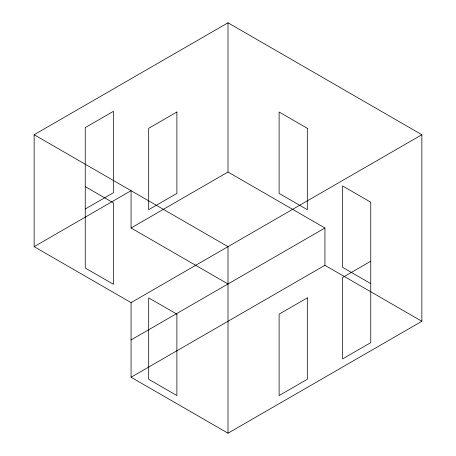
<?xml version="1.0" encoding="UTF-8"?>
<svg xmlns="http://www.w3.org/2000/svg" width="456" height="456" viewBox="0 0 456 456"><rect width="100%" height="100%" fill="white"/><g stroke="black" fill="none" stroke-linecap="round" stroke-linejoin="round"><path stroke-width="0.68" d="M131.066 302.619L34.137 246.656L34.137 134.725L228 22.8L421.863 134.725L421.863 321.275L228 433.2L131.066 377.237L131.066 302.619L421.863 134.725M85.243 209.008L113.441 192.728L113.441 111.327L85.243 127.606L85.243 268.02L113.441 284.305L113.441 202.903L85.243 186.618M34.137 246.656L131.066 190.694L131.066 228L228 283.963M131.066 228L228 172.037L228 22.8M131.066 339.925L324.934 228L324.934 265.306L131.066 377.237M370.757 261.237L342.559 277.522L342.559 358.923L370.757 342.638L370.757 202.225L342.559 185.94L342.559 267.341L370.757 283.626M228 172.037L324.934 228M324.934 265.306L421.863 321.275M34.137 134.725L228 246.656L228 433.2M176.888 112.005L148.69 128.284L148.69 209.686L176.888 193.407L176.888 112.005M307.31 297.871L279.112 314.15L279.112 395.551L307.31 379.272L307.31 297.871M307.31 128.284L279.112 112.005L279.112 193.407L307.31 209.686L307.31 128.284M176.888 314.15L148.69 297.871L148.69 379.272L176.888 395.551L176.888 314.15"/></g></svg>
